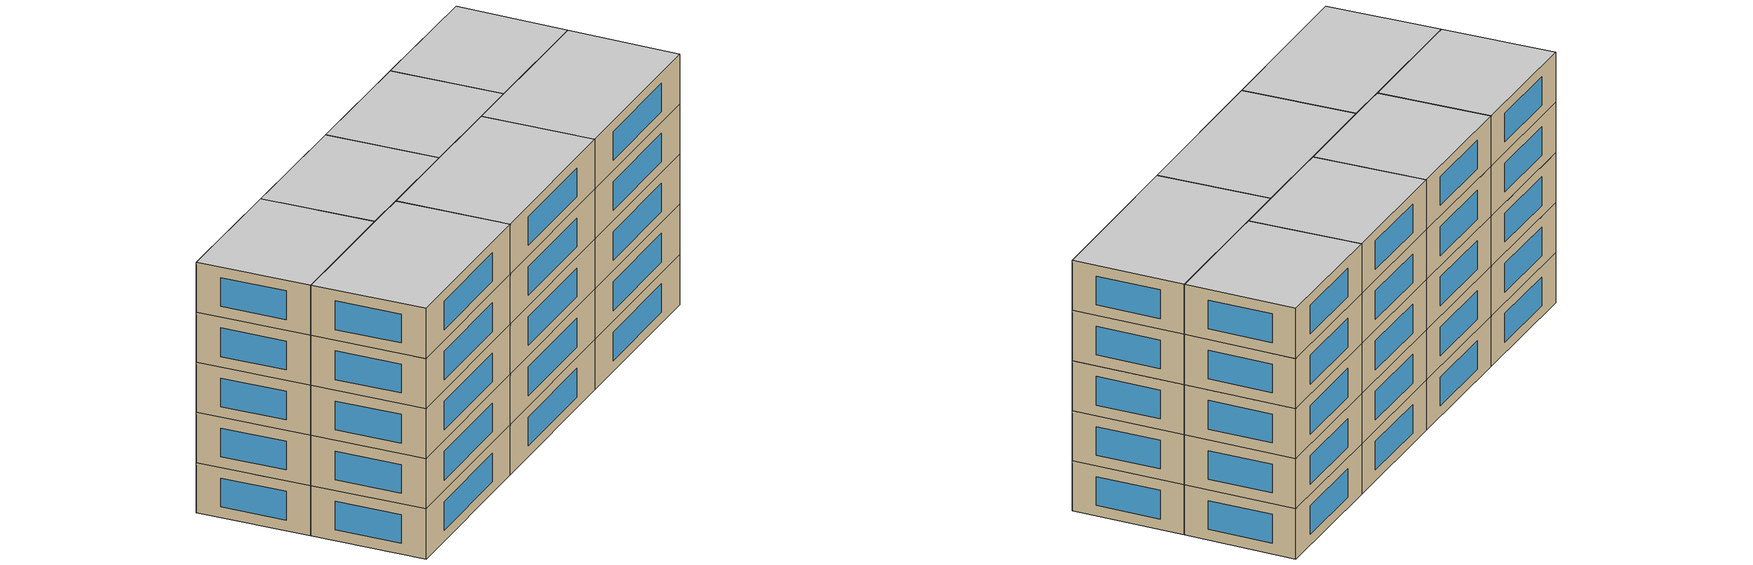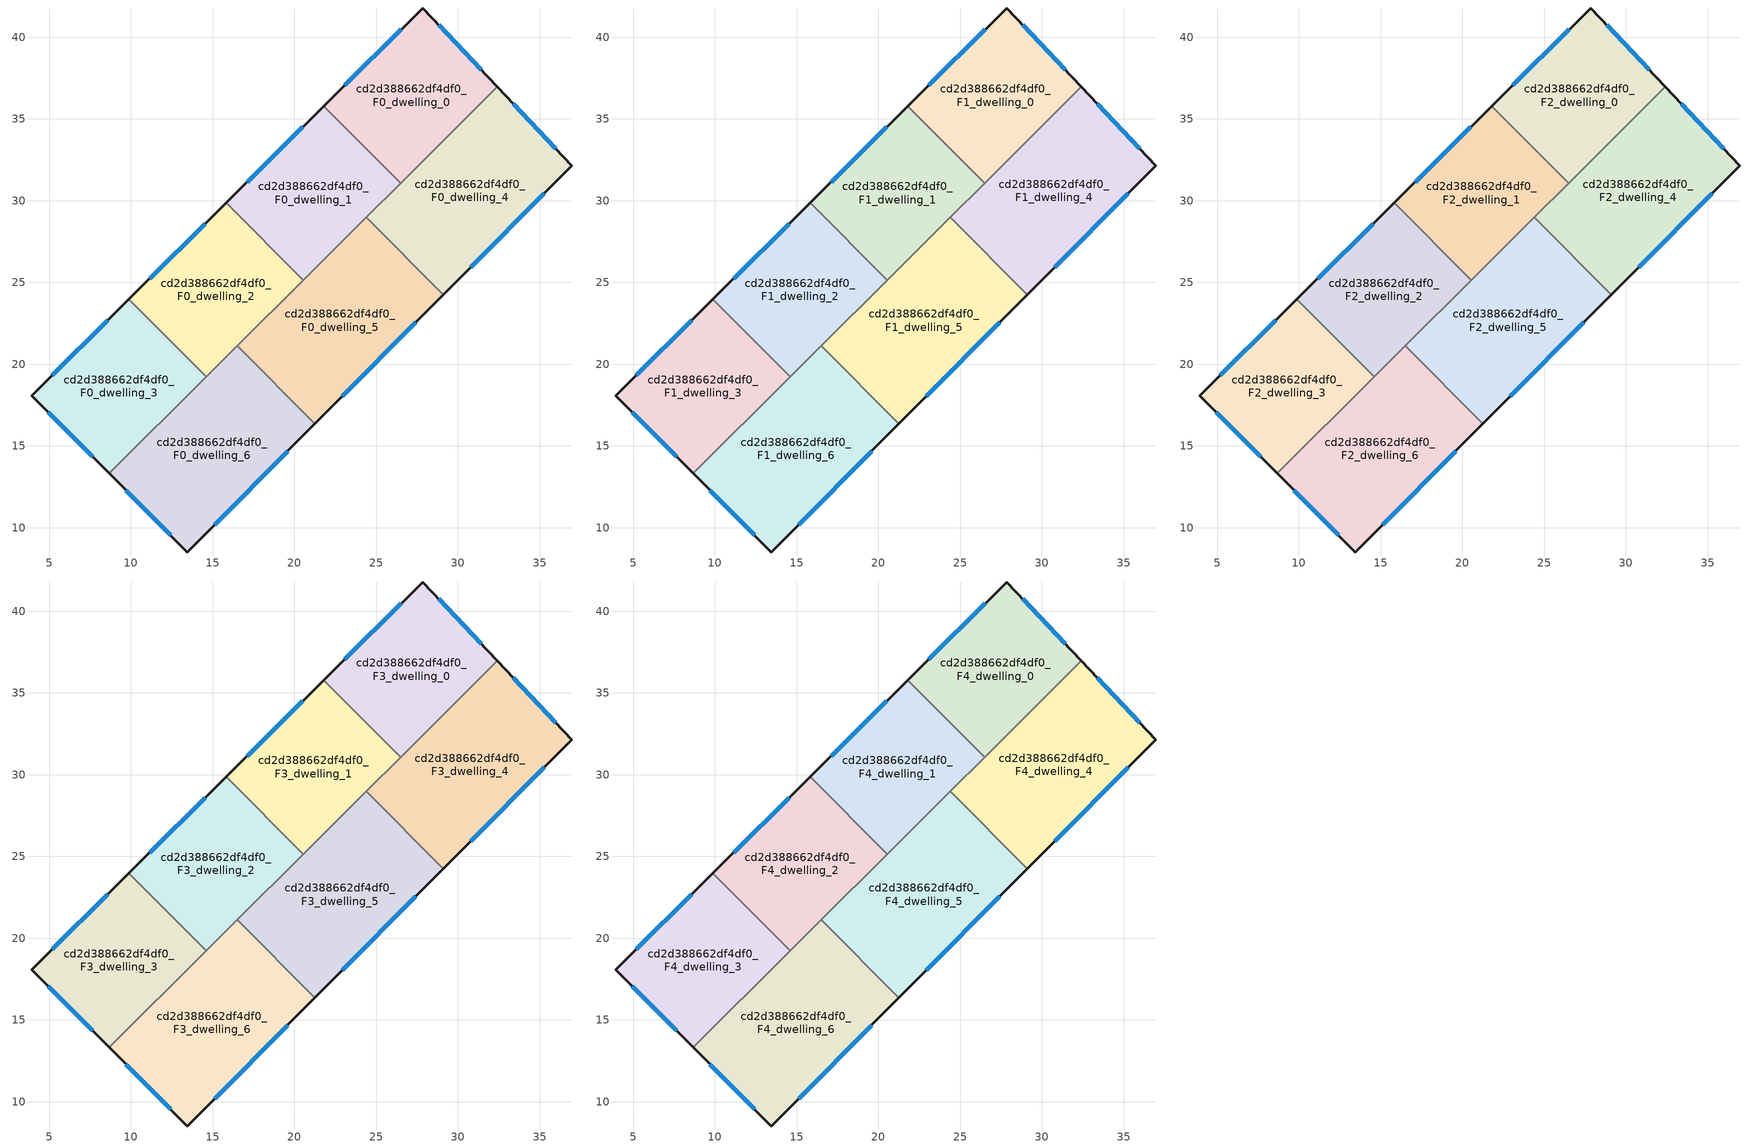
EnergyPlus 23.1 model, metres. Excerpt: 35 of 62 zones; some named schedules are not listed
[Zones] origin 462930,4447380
cd2d388662df4df0_F0_dwelling_0
 floor ground (EU_floor_Construction): 27.84,41.79 32.41,36.96 26.5,31.07 21.8,35.79 z0
 wall outside (EU_wall_Construction): 32.41,36.96 27.84,41.79 21.8,35.79 z0:3
 wall to cd2d388662df4df0_F0_dwelling_1 (EU_wall_Construction): 21.8,35.79 26.5,31.07 z0:3
 wall to cd2d388662df4df0_F0_dwelling_4 (EU_wall_Construction): 26.5,31.07 32.41,36.96 z0:3
 window (EU_Window_Construction): 31.43,38 28.82,40.75 / 26.55,40.5 23.09,37.07 z0.64:2.36
cd2d388662df4df0_F0_dwelling_1
 floor ground (EU_floor_Construction): 21.8,35.79 26.5,31.07 20.54,25.14 15.83,29.87 z0
 wall outside (EU_wall_Construction): 21.8,35.79 15.83,29.87 z0:3
 wall to cd2d388662df4df0_F0_dwelling_2 (EU_wall_Construction): 15.83,29.87 20.54,25.14 z0:3
 wall to cd2d388662df4df0_F0_dwelling_5 (EU_wall_Construction): 20.54,25.14 24.4,28.99 z0:3
 wall to cd2d388662df4df0_F0_dwelling_4 (EU_wall_Construction): 24.4,28.99 26.5,31.07 z0:3
 window (EU_Window_Construction): 20.52,34.52 17.11,31.14 z0.64:2.36
cd2d388662df4df0_F0_dwelling_2
 floor ground (EU_floor_Construction): 15.83,29.87 20.54,25.14 14.6,19.22 9.88,23.96 z0
 wall outside (EU_wall_Construction): 15.83,29.87 9.88,23.96 z0:3
 wall to cd2d388662df4df0_F0_dwelling_3 (EU_wall_Construction): 9.88,23.96 14.6,19.22 z0:3
 wall to cd2d388662df4df0_F0_dwelling_6 (EU_wall_Construction): 14.6,19.22 16.51,21.12 z0:3
 wall to cd2d388662df4df0_F0_dwelling_5 (EU_wall_Construction): 16.51,21.12 20.54,25.14 z0:3
 window (EU_Window_Construction): 14.55,28.6 11.15,25.23 z0.64:2.36
cd2d388662df4df0_F0_dwelling_3
 floor ground (EU_floor_Construction): 9.88,23.96 14.6,19.22 8.67,13.32 3.94,18.07 z0
 wall outside (EU_wall_Construction): 9.88,23.96 3.94,18.07 8.67,13.32 z0:3
 wall to cd2d388662df4df0_F0_dwelling_6 (EU_wall_Construction): 8.67,13.32 14.6,19.22 z0:3
 window (EU_Window_Construction): 4.95,17.05 7.66,14.34 / 8.6,22.7 5.21,19.33 z0.64:2.36
cd2d388662df4df0_F0_dwelling_4
 floor ground (EU_floor_Construction): 32.41,36.96 36.97,32.14 29.12,24.25 24.4,28.99 z0
 wall outside (EU_wall_Construction): 29.12,24.25 36.97,32.14 32.41,36.96 z0:3
 wall to cd2d388662df4df0_F0_dwelling_5 (EU_wall_Construction): 24.4,28.99 29.12,24.25 z0:3
 window (EU_Window_Construction): 36,33.17 33.39,35.93 / 30.8,25.94 35.29,30.45 z0.64:2.36
cd2d388662df4df0_F0_dwelling_5
 floor ground (EU_floor_Construction): 24.4,28.99 29.12,24.25 21.26,16.35 16.51,21.12 z0
 wall outside (EU_wall_Construction): 21.26,16.35 29.12,24.25 z0:3
 wall to cd2d388662df4df0_F0_dwelling_6 (EU_wall_Construction): 16.51,21.12 21.26,16.35 z0:3
 window (EU_Window_Construction): 22.95,18.04 27.44,22.56 z0.64:2.36
cd2d388662df4df0_F0_dwelling_6
 floor ground (EU_floor_Construction): 16.51,21.12 21.26,16.35 13.46,8.51 8.67,13.32 z0
 wall outside (EU_wall_Construction): 8.67,13.32 13.46,8.51 21.26,16.35 z0:3
 window (EU_Window_Construction): 15.13,10.19 19.59,14.67 / 9.7,12.29 12.44,9.54 z0.64:2.36
cd2d388662df4df0_F1_dwelling_0
 floor to cd2d388662df4df0_F0_dwelling_0 (EU_floor_Construction): 27.84,41.79 32.41,36.96 26.5,31.07 21.8,35.79 z3
 wall outside (EU_wall_Construction): 32.41,36.96 27.84,41.79 21.8,35.79 z3:6
 wall to cd2d388662df4df0_F1_dwelling_1 (EU_wall_Construction): 21.8,35.79 26.5,31.07 z3:6
 wall to cd2d388662df4df0_F1_dwelling_4 (EU_wall_Construction): 26.5,31.07 32.41,36.96 z3:6
 window (EU_Window_Construction): 31.43,38 28.82,40.75 / 26.55,40.5 23.09,37.07 z3.64:5.36
cd2d388662df4df0_F1_dwelling_1
 floor to cd2d388662df4df0_F0_dwelling_1 (EU_floor_Construction): 21.8,35.79 26.5,31.07 20.54,25.14 15.83,29.87 z3
 wall outside (EU_wall_Construction): 21.8,35.79 15.83,29.87 z3:6
 wall to cd2d388662df4df0_F1_dwelling_2 (EU_wall_Construction): 15.83,29.87 20.54,25.14 z3:6
 wall to cd2d388662df4df0_F1_dwelling_5 (EU_wall_Construction): 20.54,25.14 24.4,28.99 z3:6
 wall to cd2d388662df4df0_F1_dwelling_4 (EU_wall_Construction): 24.4,28.99 26.5,31.07 z3:6
 window (EU_Window_Construction): 20.52,34.52 17.11,31.14 z3.64:5.36
cd2d388662df4df0_F1_dwelling_2
 floor to cd2d388662df4df0_F0_dwelling_2 (EU_floor_Construction): 15.83,29.87 20.54,25.14 14.6,19.22 9.88,23.96 z3
 wall outside (EU_wall_Construction): 15.83,29.87 9.88,23.96 z3:6
 wall to cd2d388662df4df0_F1_dwelling_3 (EU_wall_Construction): 9.88,23.96 14.6,19.22 z3:6
 wall to cd2d388662df4df0_F1_dwelling_6 (EU_wall_Construction): 14.6,19.22 16.51,21.12 z3:6
 wall to cd2d388662df4df0_F1_dwelling_5 (EU_wall_Construction): 16.51,21.12 20.54,25.14 z3:6
 window (EU_Window_Construction): 14.55,28.6 11.15,25.23 z3.64:5.36
cd2d388662df4df0_F1_dwelling_3
 floor to cd2d388662df4df0_F0_dwelling_3 (EU_floor_Construction): 9.88,23.96 14.6,19.22 8.67,13.32 3.94,18.07 z3
 wall outside (EU_wall_Construction): 9.88,23.96 3.94,18.07 8.67,13.32 z3:6
 wall to cd2d388662df4df0_F1_dwelling_6 (EU_wall_Construction): 8.67,13.32 14.6,19.22 z3:6
 window (EU_Window_Construction): 4.95,17.05 7.66,14.34 / 8.6,22.7 5.21,19.33 z3.64:5.36
cd2d388662df4df0_F1_dwelling_4
 floor to cd2d388662df4df0_F0_dwelling_4 (EU_floor_Construction): 32.41,36.96 36.97,32.14 29.12,24.25 24.4,28.99 z3
 wall outside (EU_wall_Construction): 29.12,24.25 36.97,32.14 32.41,36.96 z3:6
 wall to cd2d388662df4df0_F1_dwelling_5 (EU_wall_Construction): 24.4,28.99 29.12,24.25 z3:6
 window (EU_Window_Construction): 36,33.17 33.39,35.93 / 30.8,25.94 35.29,30.45 z3.64:5.36
cd2d388662df4df0_F1_dwelling_5
 floor to cd2d388662df4df0_F0_dwelling_5 (EU_floor_Construction): 24.4,28.99 29.12,24.25 21.26,16.35 16.51,21.12 z3
 wall outside (EU_wall_Construction): 21.26,16.35 29.12,24.25 z3:6
 wall to cd2d388662df4df0_F1_dwelling_6 (EU_wall_Construction): 16.51,21.12 21.26,16.35 z3:6
 window (EU_Window_Construction): 22.95,18.04 27.44,22.56 z3.64:5.36
cd2d388662df4df0_F1_dwelling_6
 floor to cd2d388662df4df0_F0_dwelling_6 (EU_floor_Construction): 16.51,21.12 21.26,16.35 13.46,8.51 8.67,13.32 z3
 wall outside (EU_wall_Construction): 8.67,13.32 13.46,8.51 21.26,16.35 z3:6
 window (EU_Window_Construction): 15.13,10.19 19.59,14.67 / 9.7,12.29 12.44,9.54 z3.64:5.36
cd2d388662df4df0_F2_dwelling_0
 floor to cd2d388662df4df0_F1_dwelling_0 (EU_floor_Construction): 27.84,41.79 32.41,36.96 26.5,31.07 21.8,35.79 z6
 wall outside (EU_wall_Construction): 32.41,36.96 27.84,41.79 21.8,35.79 z6:9
 wall to cd2d388662df4df0_F2_dwelling_1 (EU_wall_Construction): 21.8,35.79 26.5,31.07 z6:9
 wall to cd2d388662df4df0_F2_dwelling_4 (EU_wall_Construction): 26.5,31.07 32.41,36.96 z6:9
 window (EU_Window_Construction): 31.43,38 28.82,40.75 / 26.55,40.5 23.09,37.07 z6.64:8.36
cd2d388662df4df0_F2_dwelling_1
 floor to cd2d388662df4df0_F1_dwelling_1 (EU_floor_Construction): 21.8,35.79 26.5,31.07 20.54,25.14 15.83,29.87 z6
 wall outside (EU_wall_Construction): 21.8,35.79 15.83,29.87 z6:9
 wall to cd2d388662df4df0_F2_dwelling_2 (EU_wall_Construction): 15.83,29.87 20.54,25.14 z6:9
 wall to cd2d388662df4df0_F2_dwelling_5 (EU_wall_Construction): 20.54,25.14 24.4,28.99 z6:9
 wall to cd2d388662df4df0_F2_dwelling_4 (EU_wall_Construction): 24.4,28.99 26.5,31.07 z6:9
 window (EU_Window_Construction): 20.52,34.52 17.11,31.14 z6.64:8.36
cd2d388662df4df0_F2_dwelling_2
 floor to cd2d388662df4df0_F1_dwelling_2 (EU_floor_Construction): 15.83,29.87 20.54,25.14 14.6,19.22 9.88,23.96 z6
 wall outside (EU_wall_Construction): 15.83,29.87 9.88,23.96 z6:9
 wall to cd2d388662df4df0_F2_dwelling_3 (EU_wall_Construction): 9.88,23.96 14.6,19.22 z6:9
 wall to cd2d388662df4df0_F2_dwelling_6 (EU_wall_Construction): 14.6,19.22 16.51,21.12 z6:9
 wall to cd2d388662df4df0_F2_dwelling_5 (EU_wall_Construction): 16.51,21.12 20.54,25.14 z6:9
 window (EU_Window_Construction): 14.55,28.6 11.15,25.23 z6.64:8.36
cd2d388662df4df0_F2_dwelling_3
 floor to cd2d388662df4df0_F1_dwelling_3 (EU_floor_Construction): 9.88,23.96 14.6,19.22 8.67,13.32 3.94,18.07 z6
 wall outside (EU_wall_Construction): 9.88,23.96 3.94,18.07 8.67,13.32 z6:9
 wall to cd2d388662df4df0_F2_dwelling_6 (EU_wall_Construction): 8.67,13.32 14.6,19.22 z6:9
 window (EU_Window_Construction): 4.95,17.05 7.66,14.34 / 8.6,22.7 5.21,19.33 z6.64:8.36
cd2d388662df4df0_F2_dwelling_4
 floor to cd2d388662df4df0_F1_dwelling_4 (EU_floor_Construction): 32.41,36.96 36.97,32.14 29.12,24.25 24.4,28.99 z6
 wall outside (EU_wall_Construction): 29.12,24.25 36.97,32.14 32.41,36.96 z6:9
 wall to cd2d388662df4df0_F2_dwelling_5 (EU_wall_Construction): 24.4,28.99 29.12,24.25 z6:9
 window (EU_Window_Construction): 36,33.17 33.39,35.93 / 30.8,25.94 35.29,30.45 z6.64:8.36
cd2d388662df4df0_F2_dwelling_5
 floor to cd2d388662df4df0_F1_dwelling_5 (EU_floor_Construction): 24.4,28.99 29.12,24.25 21.26,16.35 16.51,21.12 z6
 wall outside (EU_wall_Construction): 21.26,16.35 29.12,24.25 z6:9
 wall to cd2d388662df4df0_F2_dwelling_6 (EU_wall_Construction): 16.51,21.12 21.26,16.35 z6:9
 window (EU_Window_Construction): 22.95,18.04 27.44,22.56 z6.64:8.36
cd2d388662df4df0_F2_dwelling_6
 floor to cd2d388662df4df0_F1_dwelling_6 (EU_floor_Construction): 16.51,21.12 21.26,16.35 13.46,8.51 8.67,13.32 z6
 wall outside (EU_wall_Construction): 8.67,13.32 13.46,8.51 21.26,16.35 z6:9
 window (EU_Window_Construction): 15.13,10.19 19.59,14.67 / 9.7,12.29 12.44,9.54 z6.64:8.36
cd2d388662df4df0_F3_dwelling_0
 floor to cd2d388662df4df0_F2_dwelling_0 (EU_floor_Construction): 27.84,41.79 32.41,36.96 26.5,31.07 21.8,35.79 z9
 wall outside (EU_wall_Construction): 32.41,36.96 27.84,41.79 21.8,35.79 z9:12
 wall to cd2d388662df4df0_F3_dwelling_1 (EU_wall_Construction): 21.8,35.79 26.5,31.07 z9:12
 wall to cd2d388662df4df0_F3_dwelling_4 (EU_wall_Construction): 26.5,31.07 32.41,36.96 z9:12
 window (EU_Window_Construction): 31.43,38 28.82,40.75 / 26.55,40.5 23.09,37.07 z9.64:11.36
cd2d388662df4df0_F3_dwelling_1
 floor to cd2d388662df4df0_F2_dwelling_1 (EU_floor_Construction): 21.8,35.79 26.5,31.07 20.54,25.14 15.83,29.87 z9
 wall outside (EU_wall_Construction): 21.8,35.79 15.83,29.87 z9:12
 wall to cd2d388662df4df0_F3_dwelling_2 (EU_wall_Construction): 15.83,29.87 20.54,25.14 z9:12
 wall to cd2d388662df4df0_F3_dwelling_5 (EU_wall_Construction): 20.54,25.14 24.4,28.99 z9:12
 wall to cd2d388662df4df0_F3_dwelling_4 (EU_wall_Construction): 24.4,28.99 26.5,31.07 z9:12
 window (EU_Window_Construction): 20.52,34.52 17.11,31.14 z9.64:11.36
cd2d388662df4df0_F3_dwelling_2
 floor to cd2d388662df4df0_F2_dwelling_2 (EU_floor_Construction): 15.83,29.87 20.54,25.14 14.6,19.22 9.88,23.96 z9
 wall outside (EU_wall_Construction): 15.83,29.87 9.88,23.96 z9:12
 wall to cd2d388662df4df0_F3_dwelling_3 (EU_wall_Construction): 9.88,23.96 14.6,19.22 z9:12
 wall to cd2d388662df4df0_F3_dwelling_6 (EU_wall_Construction): 14.6,19.22 16.51,21.12 z9:12
 wall to cd2d388662df4df0_F3_dwelling_5 (EU_wall_Construction): 16.51,21.12 20.54,25.14 z9:12
 window (EU_Window_Construction): 14.55,28.6 11.15,25.23 z9.64:11.36
cd2d388662df4df0_F3_dwelling_3
 floor to cd2d388662df4df0_F2_dwelling_3 (EU_floor_Construction): 9.88,23.96 14.6,19.22 8.67,13.32 3.94,18.07 z9
 wall outside (EU_wall_Construction): 9.88,23.96 3.94,18.07 8.67,13.32 z9:12
 wall to cd2d388662df4df0_F3_dwelling_6 (EU_wall_Construction): 8.67,13.32 14.6,19.22 z9:12
 window (EU_Window_Construction): 4.95,17.05 7.66,14.34 / 8.6,22.7 5.21,19.33 z9.64:11.36
cd2d388662df4df0_F3_dwelling_4
 floor to cd2d388662df4df0_F2_dwelling_4 (EU_floor_Construction): 32.41,36.96 36.97,32.14 29.12,24.25 24.4,28.99 z9
 wall outside (EU_wall_Construction): 29.12,24.25 36.97,32.14 32.41,36.96 z9:12
 wall to cd2d388662df4df0_F3_dwelling_5 (EU_wall_Construction): 24.4,28.99 29.12,24.25 z9:12
 window (EU_Window_Construction): 36,33.17 33.39,35.93 / 30.8,25.94 35.29,30.45 z9.64:11.36
cd2d388662df4df0_F3_dwelling_5
 floor to cd2d388662df4df0_F2_dwelling_5 (EU_floor_Construction): 24.4,28.99 29.12,24.25 21.26,16.35 16.51,21.12 z9
 wall outside (EU_wall_Construction): 21.26,16.35 29.12,24.25 z9:12
 wall to cd2d388662df4df0_F3_dwelling_6 (EU_wall_Construction): 16.51,21.12 21.26,16.35 z9:12
 window (EU_Window_Construction): 22.95,18.04 27.44,22.56 z9.64:11.36
cd2d388662df4df0_F3_dwelling_6
 floor to cd2d388662df4df0_F2_dwelling_6 (EU_floor_Construction): 16.51,21.12 21.26,16.35 13.46,8.51 8.67,13.32 z9
 wall outside (EU_wall_Construction): 8.67,13.32 13.46,8.51 21.26,16.35 z9:12
 window (EU_Window_Construction): 15.13,10.19 19.59,14.67 / 9.7,12.29 12.44,9.54 z9.64:11.36
cd2d388662df4df0_F4_dwelling_0
 floor to cd2d388662df4df0_F3_dwelling_0 (EU_floor_Construction): 27.84,41.79 32.41,36.96 26.5,31.07 21.8,35.79 z12
 wall outside (EU_wall_Construction): 32.41,36.96 27.84,41.79 21.8,35.79 z12:15
 wall to cd2d388662df4df0_F4_dwelling_1 (EU_wall_Construction): 21.8,35.79 26.5,31.07 z12:15
 wall to cd2d388662df4df0_F4_dwelling_4 (EU_wall_Construction): 26.5,31.07 32.41,36.96 z12:15
 window (EU_Window_Construction): 31.43,38 28.82,40.75 / 26.55,40.5 23.09,37.07 z12.64:14.36
 ceiling to cd2d388662df4df0_F5_dwelling_0 (EU_floor_Construction): 32.41,36.96 27.84,41.79 21.8,35.79 26.5,31.07 z15
cd2d388662df4df0_F4_dwelling_1
 floor to cd2d388662df4df0_F3_dwelling_1 (EU_floor_Construction): 21.8,35.79 26.5,31.07 20.54,25.14 15.83,29.87 z12
 wall outside (EU_wall_Construction): 21.8,35.79 15.83,29.87 z12:15
 wall to cd2d388662df4df0_F4_dwelling_2 (EU_wall_Construction): 15.83,29.87 20.54,25.14 z12:15
 wall to cd2d388662df4df0_F4_dwelling_5 (EU_wall_Construction): 20.54,25.14 24.4,28.99 z12:15
 wall to cd2d388662df4df0_F4_dwelling_4 (EU_wall_Construction): 24.4,28.99 26.5,31.07 z12:15
 window (EU_Window_Construction): 20.52,34.52 17.11,31.14 z12.64:14.36
 ceiling to cd2d388662df4df0_F5_dwelling_1 (EU_floor_Construction): 26.5,31.07 21.8,35.79 15.83,29.87 20.54,25.14 z15
cd2d388662df4df0_F4_dwelling_2
 floor to cd2d388662df4df0_F3_dwelling_2 (EU_floor_Construction): 15.83,29.87 20.54,25.14 14.6,19.22 9.88,23.96 z12
 wall outside (EU_wall_Construction): 15.83,29.87 9.88,23.96 z12:15
 wall to cd2d388662df4df0_F4_dwelling_3 (EU_wall_Construction): 9.88,23.96 14.6,19.22 z12:15
 wall to cd2d388662df4df0_F4_dwelling_6 (EU_wall_Construction): 14.6,19.22 16.51,21.12 z12:15
 wall to cd2d388662df4df0_F4_dwelling_5 (EU_wall_Construction): 16.51,21.12 20.54,25.14 z12:15
 window (EU_Window_Construction): 14.55,28.6 11.15,25.23 z12.64:14.36
 ceiling to cd2d388662df4df0_F5_dwelling_2 (EU_floor_Construction): 20.54,25.14 15.83,29.87 9.88,23.96 14.6,19.22 z15
cd2d388662df4df0_F4_dwelling_3
 floor to cd2d388662df4df0_F3_dwelling_3 (EU_floor_Construction): 9.88,23.96 14.6,19.22 8.67,13.32 3.94,18.07 z12
 wall outside (EU_wall_Construction): 9.88,23.96 3.94,18.07 8.67,13.32 z12:15
 wall to cd2d388662df4df0_F4_dwelling_6 (EU_wall_Construction): 8.67,13.32 14.6,19.22 z12:15
 window (EU_Window_Construction): 4.95,17.05 7.66,14.34 / 8.6,22.7 5.21,19.33 z12.64:14.36
 ceiling to cd2d388662df4df0_F5_dwelling_3 (EU_floor_Construction): 14.6,19.22 9.88,23.96 3.94,18.07 8.67,13.32 z15
cd2d388662df4df0_F4_dwelling_4
 floor to cd2d388662df4df0_F3_dwelling_4 (EU_floor_Construction): 32.41,36.96 36.97,32.14 29.12,24.25 24.4,28.99 z12
 wall outside (EU_wall_Construction): 29.12,24.25 36.97,32.14 32.41,36.96 z12:15
 wall to cd2d388662df4df0_F4_dwelling_5 (EU_wall_Construction): 24.4,28.99 29.12,24.25 z12:15
 window (EU_Window_Construction): 36,33.17 33.39,35.93 / 30.8,25.94 35.29,30.45 z12.64:14.36
 ceiling to cd2d388662df4df0_F5_dwelling_4 (EU_floor_Construction): 29.12,24.25 36.97,32.14 32.41,36.96 24.4,28.99 z15
cd2d388662df4df0_F4_dwelling_5
 floor to cd2d388662df4df0_F3_dwelling_5 (EU_floor_Construction): 24.4,28.99 29.12,24.25 21.26,16.35 16.51,21.12 z12
 wall outside (EU_wall_Construction): 21.26,16.35 29.12,24.25 z12:15
 wall to cd2d388662df4df0_F4_dwelling_6 (EU_wall_Construction): 16.51,21.12 21.26,16.35 z12:15
 window (EU_Window_Construction): 22.95,18.04 27.44,22.56 z12.64:14.36
 ceiling to cd2d388662df4df0_F5_dwelling_5 (EU_floor_Construction): 21.26,16.35 29.12,24.25 24.4,28.99 16.51,21.12 z15
cd2d388662df4df0_F4_dwelling_6
 floor to cd2d388662df4df0_F3_dwelling_6 (EU_floor_Construction): 16.51,21.12 21.26,16.35 13.46,8.51 8.67,13.32 z12
 wall outside (EU_wall_Construction): 8.67,13.32 13.46,8.51 21.26,16.35 z12:15
 window (EU_Window_Construction): 15.13,10.19 19.59,14.67 / 9.7,12.29 12.44,9.54 z12.64:14.36
 ceiling to cd2d388662df4df0_F5_dwelling_6 (EU_floor_Construction): 13.46,8.51 21.26,16.35 16.51,21.12 8.67,13.32 z15
[Building]
EU S2 Campaign: North Axis=0; Terrain=City; Solar Distribution=FullExterior
[Site:Location]
Yerevan-Zvartnots.Intl.AP: Latitude=40.15; Longitude=44.383; Time Zone=4; Elevation=854
[SizingPeriod:WeatherFileDays]
AnnualSizingPeriod: Begin Month=1; Begin Day of Month=1; End Month=12; End Day of Month=31; Day of Week for Start Day=Monday; Use Weather File Daylight Saving Period=No; Use Weather File Rain and Snow Indicators=No
[MATERIAL]
EU_InternalMass_Material: Roughness=MediumRough; Thickness=0.1; Conductivity=1; Density=1800; Specific Heat=900; Thermal Absorptance=0.9; Solar Absorptance=0.7; Visible Absorptance=0.7
[MATERIAL:NOMASS] Roughness=MediumRough; Thermal Absorptance=0.9; Solar Absorptance=0.7; Visible Absorptance=0.7
Name | Thermal Resistance
EU_wall_NoMass | 1.05043
EU_floor_NoMass | 0.478065
[WINDOWMATERIAL:SIMPLEGLAZINGSYSTEM]
EU_Window_SimpleGlazing: UFactor=2.5566; Solar Heat Gain Coefficient=0.75; Visible Transmittance=0.75
[CONSTRUCTION]
EU_wall_Construction: EU_wall_NoMass
EU_floor_Construction: EU_floor_NoMass
EU_Window_Construction: EU_Window_SimpleGlazing
EU_InternalMass_Construction: EU_InternalMass_Material
[ZONE] Type=1; Multiplier=1; Ceiling Height=autocalculate; Floor Area=autocalculate; Part of Total Floor Area=Yes
Name | Volume
cd2d388662df4df0_F0_dwelling_0; cd2d388662df4df0_F1_dwelling_0; cd2d388662df4df0_F2_dwelling_0; cd2d388662df4df0_F3_dwelling_0; cd2d388662df4df0_F4_dwelling_0 | 168.161
cd2d388662df4df0_F0_dwelling_1; cd2d388662df4df0_F1_dwelling_1; cd2d388662df4df0_F2_dwelling_1; cd2d388662df4df0_F3_dwelling_1; cd2d388662df4df0_F4_dwelling_1 | 168.165
cd2d388662df4df0_F0_dwelling_2; cd2d388662df4df0_F1_dwelling_2; cd2d388662df4df0_F2_dwelling_2; cd2d388662df4df0_F3_dwelling_2; cd2d388662df4df0_F4_dwelling_2 | 168.173
cd2d388662df4df0_F0_dwelling_3; cd2d388662df4df0_F1_dwelling_3; cd2d388662df4df0_F2_dwelling_3; cd2d388662df4df0_F3_dwelling_3; cd2d388662df4df0_F4_dwelling_3 | 168.179
cd2d388662df4df0_F0_dwelling_4; cd2d388662df4df0_F1_dwelling_4; cd2d388662df4df0_F2_dwelling_4; cd2d388662df4df0_F3_dwelling_4; cd2d388662df4df0_F4_dwelling_4 | 224.209
cd2d388662df4df0_F0_dwelling_5; cd2d388662df4df0_F1_dwelling_5; cd2d388662df4df0_F2_dwelling_5; cd2d388662df4df0_F3_dwelling_5; cd2d388662df4df0_F4_dwelling_5 | 224.225
cd2d388662df4df0_F0_dwelling_6; cd2d388662df4df0_F1_dwelling_6; cd2d388662df4df0_F2_dwelling_6; cd2d388662df4df0_F3_dwelling_6; cd2d388662df4df0_F4_dwelling_6 | 224.222
[INTERNALMASS] Construction=EU_InternalMass_Construction
Name | Zone or ZoneList | Surface Area
cd2d388662df4df0_F0_dwelling_0_EU_InternalMass | cd2d388662df4df0_F0_dwelling_0 | 56.0537
cd2d388662df4df0_F0_dwelling_1_EU_InternalMass | cd2d388662df4df0_F0_dwelling_1 | 56.0551
cd2d388662df4df0_F0_dwelling_2_EU_InternalMass | cd2d388662df4df0_F0_dwelling_2 | 56.0578
cd2d388662df4df0_F0_dwelling_3_EU_InternalMass | cd2d388662df4df0_F0_dwelling_3 | 56.0597
cd2d388662df4df0_F0_dwelling_4_EU_InternalMass | cd2d388662df4df0_F0_dwelling_4 | 74.7365
cd2d388662df4df0_F0_dwelling_5_EU_InternalMass | cd2d388662df4df0_F0_dwelling_5 | 74.7416
cd2d388662df4df0_F0_dwelling_6_EU_InternalMass | cd2d388662df4df0_F0_dwelling_6 | 74.7405
cd2d388662df4df0_F1_dwelling_0_EU_InternalMass | cd2d388662df4df0_F1_dwelling_0 | 56.0537
cd2d388662df4df0_F1_dwelling_1_EU_InternalMass | cd2d388662df4df0_F1_dwelling_1 | 56.0551
cd2d388662df4df0_F1_dwelling_2_EU_InternalMass | cd2d388662df4df0_F1_dwelling_2 | 56.0578
cd2d388662df4df0_F1_dwelling_3_EU_InternalMass | cd2d388662df4df0_F1_dwelling_3 | 56.0597
cd2d388662df4df0_F1_dwelling_4_EU_InternalMass | cd2d388662df4df0_F1_dwelling_4 | 74.7365
cd2d388662df4df0_F1_dwelling_5_EU_InternalMass | cd2d388662df4df0_F1_dwelling_5 | 74.7416
cd2d388662df4df0_F1_dwelling_6_EU_InternalMass | cd2d388662df4df0_F1_dwelling_6 | 74.7405
cd2d388662df4df0_F2_dwelling_0_EU_InternalMass | cd2d388662df4df0_F2_dwelling_0 | 56.0537
cd2d388662df4df0_F2_dwelling_1_EU_InternalMass | cd2d388662df4df0_F2_dwelling_1 | 56.0551
cd2d388662df4df0_F2_dwelling_2_EU_InternalMass | cd2d388662df4df0_F2_dwelling_2 | 56.0578
cd2d388662df4df0_F2_dwelling_3_EU_InternalMass | cd2d388662df4df0_F2_dwelling_3 | 56.0597
cd2d388662df4df0_F2_dwelling_4_EU_InternalMass | cd2d388662df4df0_F2_dwelling_4 | 74.7365
cd2d388662df4df0_F2_dwelling_5_EU_InternalMass | cd2d388662df4df0_F2_dwelling_5 | 74.7416
cd2d388662df4df0_F2_dwelling_6_EU_InternalMass | cd2d388662df4df0_F2_dwelling_6 | 74.7405
cd2d388662df4df0_F3_dwelling_0_EU_InternalMass | cd2d388662df4df0_F3_dwelling_0 | 56.0537
cd2d388662df4df0_F3_dwelling_1_EU_InternalMass | cd2d388662df4df0_F3_dwelling_1 | 56.0551
cd2d388662df4df0_F3_dwelling_2_EU_InternalMass | cd2d388662df4df0_F3_dwelling_2 | 56.0578
cd2d388662df4df0_F3_dwelling_3_EU_InternalMass | cd2d388662df4df0_F3_dwelling_3 | 56.0597
cd2d388662df4df0_F3_dwelling_4_EU_InternalMass | cd2d388662df4df0_F3_dwelling_4 | 74.7365
cd2d388662df4df0_F3_dwelling_5_EU_InternalMass | cd2d388662df4df0_F3_dwelling_5 | 74.7416
cd2d388662df4df0_F3_dwelling_6_EU_InternalMass | cd2d388662df4df0_F3_dwelling_6 | 74.7405
cd2d388662df4df0_F4_dwelling_0_EU_InternalMass | cd2d388662df4df0_F4_dwelling_0 | 56.0537
cd2d388662df4df0_F4_dwelling_1_EU_InternalMass | cd2d388662df4df0_F4_dwelling_1 | 56.0551
cd2d388662df4df0_F4_dwelling_2_EU_InternalMass | cd2d388662df4df0_F4_dwelling_2 | 56.0578
cd2d388662df4df0_F4_dwelling_3_EU_InternalMass | cd2d388662df4df0_F4_dwelling_3 | 56.0597
cd2d388662df4df0_F4_dwelling_4_EU_InternalMass | cd2d388662df4df0_F4_dwelling_4 | 74.7365
cd2d388662df4df0_F4_dwelling_5_EU_InternalMass | cd2d388662df4df0_F4_dwelling_5 | 74.7416
cd2d388662df4df0_F4_dwelling_6_EU_InternalMass | cd2d388662df4df0_F4_dwelling_6 | 74.7405
[OTHEREQUIPMENT] Fuel Type=Electricity; Design Level Calculation Method=Watts/Area; Power per Zone Floor Area=1; Fraction Latent=0; Fraction Radiant=0; Fraction Lost=0; Carbon Dioxide Generation Rate=0; EndUse Subcategory=EU_Step8_InternalGains
Name | Zone or ZoneList or Space or SpaceList | Schedule
EU_Step8_InternalGain_cd2d388662df4df0_F0_dwelling_0_f000 | cd2d388662df4df0_F0_dwelling_0 | EU_Step8_GainSchedule_cd2d388662df4df0_F0_dwelling_0_f000
EU_Step8_InternalGain_cd2d388662df4df0_F0_dwelling_1_f000 | cd2d388662df4df0_F0_dwelling_1 | EU_Step8_GainSchedule_cd2d388662df4df0_F0_dwelling_1_f000
EU_Step8_InternalGain_cd2d388662df4df0_F0_dwelling_2_f000 | cd2d388662df4df0_F0_dwelling_2 | EU_Step8_GainSchedule_cd2d388662df4df0_F0_dwelling_2_f000
EU_Step8_InternalGain_cd2d388662df4df0_F0_dwelling_3_f000 | cd2d388662df4df0_F0_dwelling_3 | EU_Step8_GainSchedule_cd2d388662df4df0_F0_dwelling_3_f000
EU_Step8_InternalGain_cd2d388662df4df0_F0_dwelling_4_f000 | cd2d388662df4df0_F0_dwelling_4 | EU_Step8_GainSchedule_cd2d388662df4df0_F0_dwelling_4_f000
EU_Step8_InternalGain_cd2d388662df4df0_F0_dwelling_5_f000 | cd2d388662df4df0_F0_dwelling_5 | EU_Step8_GainSchedule_cd2d388662df4df0_F0_dwelling_5_f000
EU_Step8_InternalGain_cd2d388662df4df0_F0_dwelling_6_f000 | cd2d388662df4df0_F0_dwelling_6 | EU_Step8_GainSchedule_cd2d388662df4df0_F0_dwelling_6_f000
EU_Step8_InternalGain_cd2d388662df4df0_F1_dwelling_0_f000 | cd2d388662df4df0_F1_dwelling_0 | EU_Step8_GainSchedule_cd2d388662df4df0_F1_dwelling_0_f000
EU_Step8_InternalGain_cd2d388662df4df0_F1_dwelling_1_f000 | cd2d388662df4df0_F1_dwelling_1 | EU_Step8_GainSchedule_cd2d388662df4df0_F1_dwelling_1_f000
EU_Step8_InternalGain_cd2d388662df4df0_F1_dwelling_2_f000 | cd2d388662df4df0_F1_dwelling_2 | EU_Step8_GainSchedule_cd2d388662df4df0_F1_dwelling_2_f000
EU_Step8_InternalGain_cd2d388662df4df0_F1_dwelling_3_f000 | cd2d388662df4df0_F1_dwelling_3 | EU_Step8_GainSchedule_cd2d388662df4df0_F1_dwelling_3_f000
EU_Step8_InternalGain_cd2d388662df4df0_F1_dwelling_4_f000 | cd2d388662df4df0_F1_dwelling_4 | EU_Step8_GainSchedule_cd2d388662df4df0_F1_dwelling_4_f000
EU_Step8_InternalGain_cd2d388662df4df0_F1_dwelling_5_f000 | cd2d388662df4df0_F1_dwelling_5 | EU_Step8_GainSchedule_cd2d388662df4df0_F1_dwelling_5_f000
EU_Step8_InternalGain_cd2d388662df4df0_F1_dwelling_6_f000 | cd2d388662df4df0_F1_dwelling_6 | EU_Step8_GainSchedule_cd2d388662df4df0_F1_dwelling_6_f000
EU_Step8_InternalGain_cd2d388662df4df0_F2_dwelling_0_f000 | cd2d388662df4df0_F2_dwelling_0 | EU_Step8_GainSchedule_cd2d388662df4df0_F2_dwelling_0_f000
EU_Step8_InternalGain_cd2d388662df4df0_F2_dwelling_1_f000 | cd2d388662df4df0_F2_dwelling_1 | EU_Step8_GainSchedule_cd2d388662df4df0_F2_dwelling_1_f000
EU_Step8_InternalGain_cd2d388662df4df0_F2_dwelling_2_f000 | cd2d388662df4df0_F2_dwelling_2 | EU_Step8_GainSchedule_cd2d388662df4df0_F2_dwelling_2_f000
EU_Step8_InternalGain_cd2d388662df4df0_F2_dwelling_3_f000 | cd2d388662df4df0_F2_dwelling_3 | EU_Step8_GainSchedule_cd2d388662df4df0_F2_dwelling_3_f000
EU_Step8_InternalGain_cd2d388662df4df0_F2_dwelling_4_f000 | cd2d388662df4df0_F2_dwelling_4 | EU_Step8_GainSchedule_cd2d388662df4df0_F2_dwelling_4_f000
EU_Step8_InternalGain_cd2d388662df4df0_F2_dwelling_5_f000 | cd2d388662df4df0_F2_dwelling_5 | EU_Step8_GainSchedule_cd2d388662df4df0_F2_dwelling_5_f000
EU_Step8_InternalGain_cd2d388662df4df0_F2_dwelling_6_f000 | cd2d388662df4df0_F2_dwelling_6 | EU_Step8_GainSchedule_cd2d388662df4df0_F2_dwelling_6_f000
EU_Step8_InternalGain_cd2d388662df4df0_F3_dwelling_0_f000 | cd2d388662df4df0_F3_dwelling_0 | EU_Step8_GainSchedule_cd2d388662df4df0_F3_dwelling_0_f000
EU_Step8_InternalGain_cd2d388662df4df0_F3_dwelling_1_f000 | cd2d388662df4df0_F3_dwelling_1 | EU_Step8_GainSchedule_cd2d388662df4df0_F3_dwelling_1_f000
EU_Step8_InternalGain_cd2d388662df4df0_F3_dwelling_2_f000 | cd2d388662df4df0_F3_dwelling_2 | EU_Step8_GainSchedule_cd2d388662df4df0_F3_dwelling_2_f000
EU_Step8_InternalGain_cd2d388662df4df0_F3_dwelling_3_f000 | cd2d388662df4df0_F3_dwelling_3 | EU_Step8_GainSchedule_cd2d388662df4df0_F3_dwelling_3_f000
EU_Step8_InternalGain_cd2d388662df4df0_F3_dwelling_4_f000 | cd2d388662df4df0_F3_dwelling_4 | EU_Step8_GainSchedule_cd2d388662df4df0_F3_dwelling_4_f000
EU_Step8_InternalGain_cd2d388662df4df0_F3_dwelling_5_f000 | cd2d388662df4df0_F3_dwelling_5 | EU_Step8_GainSchedule_cd2d388662df4df0_F3_dwelling_5_f000
EU_Step8_InternalGain_cd2d388662df4df0_F3_dwelling_6_f000 | cd2d388662df4df0_F3_dwelling_6 | EU_Step8_GainSchedule_cd2d388662df4df0_F3_dwelling_6_f000
EU_Step8_InternalGain_cd2d388662df4df0_F4_dwelling_0_f000 | cd2d388662df4df0_F4_dwelling_0 | EU_Step8_GainSchedule_cd2d388662df4df0_F4_dwelling_0_f000
EU_Step8_InternalGain_cd2d388662df4df0_F4_dwelling_1_f000 | cd2d388662df4df0_F4_dwelling_1 | EU_Step8_GainSchedule_cd2d388662df4df0_F4_dwelling_1_f000
EU_Step8_InternalGain_cd2d388662df4df0_F4_dwelling_2_f000 | cd2d388662df4df0_F4_dwelling_2 | EU_Step8_GainSchedule_cd2d388662df4df0_F4_dwelling_2_f000
EU_Step8_InternalGain_cd2d388662df4df0_F4_dwelling_3_f000 | cd2d388662df4df0_F4_dwelling_3 | EU_Step8_GainSchedule_cd2d388662df4df0_F4_dwelling_3_f000
EU_Step8_InternalGain_cd2d388662df4df0_F4_dwelling_4_f000 | cd2d388662df4df0_F4_dwelling_4 | EU_Step8_GainSchedule_cd2d388662df4df0_F4_dwelling_4_f000
EU_Step8_InternalGain_cd2d388662df4df0_F4_dwelling_5_f000 | cd2d388662df4df0_F4_dwelling_5 | EU_Step8_GainSchedule_cd2d388662df4df0_F4_dwelling_5_f000
EU_Step8_InternalGain_cd2d388662df4df0_F4_dwelling_6_f000 | cd2d388662df4df0_F4_dwelling_6 | EU_Step8_GainSchedule_cd2d388662df4df0_F4_dwelling_6_f000
[ZONEVENTILATION:DESIGNFLOWRATE] Schedule=EU_AlwaysOn; Design Flow Rate Calculation Method=AirChanges/Hour; Air Changes per Hour=0.557805; Ventilation Type=Natural; Fan Pressure Rise=0; Fan Total Efficiency=1; Constant Term Coefficient=1; Temperature Term Coefficient=0; Velocity Term Coefficient=0; Velocity Squared Term Coefficient=0; Minimum Indoor Temperature=-100; Maximum Indoor Temperature=100; Delta Temperature=-100; Minimum Outdoor Temperature=-100; Maximum Outdoor Temperature=100; Maximum Wind Speed=40
Name | Zone or ZoneList or Space or SpaceList
EU_ConstantAir_cd2d388662df4df0_F0_dwelling_0 | cd2d388662df4df0_F0_dwelling_0
EU_ConstantAir_cd2d388662df4df0_F0_dwelling_1 | cd2d388662df4df0_F0_dwelling_1
EU_ConstantAir_cd2d388662df4df0_F0_dwelling_2 | cd2d388662df4df0_F0_dwelling_2
EU_ConstantAir_cd2d388662df4df0_F0_dwelling_3 | cd2d388662df4df0_F0_dwelling_3
EU_ConstantAir_cd2d388662df4df0_F0_dwelling_4 | cd2d388662df4df0_F0_dwelling_4
EU_ConstantAir_cd2d388662df4df0_F0_dwelling_5 | cd2d388662df4df0_F0_dwelling_5
EU_ConstantAir_cd2d388662df4df0_F0_dwelling_6 | cd2d388662df4df0_F0_dwelling_6
EU_ConstantAir_cd2d388662df4df0_F1_dwelling_0 | cd2d388662df4df0_F1_dwelling_0
EU_ConstantAir_cd2d388662df4df0_F1_dwelling_1 | cd2d388662df4df0_F1_dwelling_1
EU_ConstantAir_cd2d388662df4df0_F1_dwelling_2 | cd2d388662df4df0_F1_dwelling_2
EU_ConstantAir_cd2d388662df4df0_F1_dwelling_3 | cd2d388662df4df0_F1_dwelling_3
EU_ConstantAir_cd2d388662df4df0_F1_dwelling_4 | cd2d388662df4df0_F1_dwelling_4
EU_ConstantAir_cd2d388662df4df0_F1_dwelling_5 | cd2d388662df4df0_F1_dwelling_5
EU_ConstantAir_cd2d388662df4df0_F1_dwelling_6 | cd2d388662df4df0_F1_dwelling_6
EU_ConstantAir_cd2d388662df4df0_F2_dwelling_0 | cd2d388662df4df0_F2_dwelling_0
EU_ConstantAir_cd2d388662df4df0_F2_dwelling_1 | cd2d388662df4df0_F2_dwelling_1
EU_ConstantAir_cd2d388662df4df0_F2_dwelling_2 | cd2d388662df4df0_F2_dwelling_2
EU_ConstantAir_cd2d388662df4df0_F2_dwelling_3 | cd2d388662df4df0_F2_dwelling_3
EU_ConstantAir_cd2d388662df4df0_F2_dwelling_4 | cd2d388662df4df0_F2_dwelling_4
EU_ConstantAir_cd2d388662df4df0_F2_dwelling_5 | cd2d388662df4df0_F2_dwelling_5
EU_ConstantAir_cd2d388662df4df0_F2_dwelling_6 | cd2d388662df4df0_F2_dwelling_6
EU_ConstantAir_cd2d388662df4df0_F3_dwelling_0 | cd2d388662df4df0_F3_dwelling_0
EU_ConstantAir_cd2d388662df4df0_F3_dwelling_1 | cd2d388662df4df0_F3_dwelling_1
EU_ConstantAir_cd2d388662df4df0_F3_dwelling_2 | cd2d388662df4df0_F3_dwelling_2
EU_ConstantAir_cd2d388662df4df0_F3_dwelling_3 | cd2d388662df4df0_F3_dwelling_3
EU_ConstantAir_cd2d388662df4df0_F3_dwelling_4 | cd2d388662df4df0_F3_dwelling_4
EU_ConstantAir_cd2d388662df4df0_F3_dwelling_5 | cd2d388662df4df0_F3_dwelling_5
EU_ConstantAir_cd2d388662df4df0_F3_dwelling_6 | cd2d388662df4df0_F3_dwelling_6
EU_ConstantAir_cd2d388662df4df0_F4_dwelling_0 | cd2d388662df4df0_F4_dwelling_0
EU_ConstantAir_cd2d388662df4df0_F4_dwelling_1 | cd2d388662df4df0_F4_dwelling_1
EU_ConstantAir_cd2d388662df4df0_F4_dwelling_2 | cd2d388662df4df0_F4_dwelling_2
EU_ConstantAir_cd2d388662df4df0_F4_dwelling_3 | cd2d388662df4df0_F4_dwelling_3
EU_ConstantAir_cd2d388662df4df0_F4_dwelling_4 | cd2d388662df4df0_F4_dwelling_4
EU_ConstantAir_cd2d388662df4df0_F4_dwelling_5 | cd2d388662df4df0_F4_dwelling_5
EU_ConstantAir_cd2d388662df4df0_F4_dwelling_6 | cd2d388662df4df0_F4_dwelling_6
[HVACTEMPLATE:ZONE:IDEALLOADSAIRSYSTEM] System Availability Schedule=EU_AlwaysOn; Maximum Heating Supply Air Temperature=50; Minimum Cooling Supply Air Temperature=13; Maximum Heating Supply Air Humidity Ratio=0.0156; Minimum Cooling Supply Air Humidity Ratio=0.0077; Heating Limit=NoLimit; Cooling Limit=NoLimit; Heating Availability Schedule=EU_AlwaysOn; Cooling Availability Schedule=EU_CoolingOff; Dehumidification Control Type=ConstantSensibleHeatRatio; Cooling Sensible Heat Ratio=0.7; Dehumidification Setpoint=60; Humidification Control Type=None; Humidification Setpoint=30; Outdoor Air Method=None; Outdoor Air Flow Rate per Person=0.00944; Outdoor Air Flow Rate per Zone Floor Area=0; Outdoor Air Flow Rate per Zone=0; Demand Controlled Ventilation Type=None; Outdoor Air Economizer Type=NoEconomizer; Heat Recovery Type=None; Sensible Heat Recovery Effectiveness=0.7; Latent Heat Recovery Effectiveness=0.65
Name | Template Thermostat
cd2d388662df4df0_F0_dwelling_0 | EU_HeatOnly_cd2d388662df4df0_F0_dwelling_0
cd2d388662df4df0_F0_dwelling_1 | EU_HeatOnly_cd2d388662df4df0_F0_dwelling_1
cd2d388662df4df0_F0_dwelling_2 | EU_HeatOnly_cd2d388662df4df0_F0_dwelling_2
cd2d388662df4df0_F0_dwelling_3 | EU_HeatOnly_cd2d388662df4df0_F0_dwelling_3
cd2d388662df4df0_F0_dwelling_4 | EU_HeatOnly_cd2d388662df4df0_F0_dwelling_4
cd2d388662df4df0_F0_dwelling_5 | EU_HeatOnly_cd2d388662df4df0_F0_dwelling_5
cd2d388662df4df0_F0_dwelling_6 | EU_HeatOnly_cd2d388662df4df0_F0_dwelling_6
cd2d388662df4df0_F1_dwelling_0 | EU_HeatOnly_cd2d388662df4df0_F1_dwelling_0
cd2d388662df4df0_F1_dwelling_1 | EU_HeatOnly_cd2d388662df4df0_F1_dwelling_1
cd2d388662df4df0_F1_dwelling_2 | EU_HeatOnly_cd2d388662df4df0_F1_dwelling_2
cd2d388662df4df0_F1_dwelling_3 | EU_HeatOnly_cd2d388662df4df0_F1_dwelling_3
cd2d388662df4df0_F1_dwelling_4 | EU_HeatOnly_cd2d388662df4df0_F1_dwelling_4
cd2d388662df4df0_F1_dwelling_5 | EU_HeatOnly_cd2d388662df4df0_F1_dwelling_5
cd2d388662df4df0_F1_dwelling_6 | EU_HeatOnly_cd2d388662df4df0_F1_dwelling_6
cd2d388662df4df0_F2_dwelling_0 | EU_HeatOnly_cd2d388662df4df0_F2_dwelling_0
cd2d388662df4df0_F2_dwelling_1 | EU_HeatOnly_cd2d388662df4df0_F2_dwelling_1
cd2d388662df4df0_F2_dwelling_2 | EU_HeatOnly_cd2d388662df4df0_F2_dwelling_2
cd2d388662df4df0_F2_dwelling_3 | EU_HeatOnly_cd2d388662df4df0_F2_dwelling_3
cd2d388662df4df0_F2_dwelling_4 | EU_HeatOnly_cd2d388662df4df0_F2_dwelling_4
cd2d388662df4df0_F2_dwelling_5 | EU_HeatOnly_cd2d388662df4df0_F2_dwelling_5
cd2d388662df4df0_F2_dwelling_6 | EU_HeatOnly_cd2d388662df4df0_F2_dwelling_6
cd2d388662df4df0_F3_dwelling_0 | EU_HeatOnly_cd2d388662df4df0_F3_dwelling_0
cd2d388662df4df0_F3_dwelling_1 | EU_HeatOnly_cd2d388662df4df0_F3_dwelling_1
cd2d388662df4df0_F3_dwelling_2 | EU_HeatOnly_cd2d388662df4df0_F3_dwelling_2
cd2d388662df4df0_F3_dwelling_3 | EU_HeatOnly_cd2d388662df4df0_F3_dwelling_3
cd2d388662df4df0_F3_dwelling_4 | EU_HeatOnly_cd2d388662df4df0_F3_dwelling_4
cd2d388662df4df0_F3_dwelling_5 | EU_HeatOnly_cd2d388662df4df0_F3_dwelling_5
cd2d388662df4df0_F3_dwelling_6 | EU_HeatOnly_cd2d388662df4df0_F3_dwelling_6
cd2d388662df4df0_F4_dwelling_0 | EU_HeatOnly_cd2d388662df4df0_F4_dwelling_0
cd2d388662df4df0_F4_dwelling_1 | EU_HeatOnly_cd2d388662df4df0_F4_dwelling_1
cd2d388662df4df0_F4_dwelling_2 | EU_HeatOnly_cd2d388662df4df0_F4_dwelling_2
cd2d388662df4df0_F4_dwelling_3 | EU_HeatOnly_cd2d388662df4df0_F4_dwelling_3
cd2d388662df4df0_F4_dwelling_4 | EU_HeatOnly_cd2d388662df4df0_F4_dwelling_4
cd2d388662df4df0_F4_dwelling_5 | EU_HeatOnly_cd2d388662df4df0_F4_dwelling_5
cd2d388662df4df0_F4_dwelling_6 | EU_HeatOnly_cd2d388662df4df0_F4_dwelling_6
[SIZING:ZONE] Zone Cooling Design Supply Air Temperature Input Method=SupplyAirTemperature; Zone Cooling Design Supply Air Temperature=13; Zone Heating Design Supply Air Temperature Input Method=SupplyAirTemperature; Zone Heating Design Supply Air Temperature=50; Zone Cooling Design Supply Air Humidity Ratio=0.008; Zone Heating Design Supply Air Humidity Ratio=0.008; Cooling Design Air Flow Method=DesignDay; Cooling Design Air Flow Rate=0; Cooling Minimum Air Flow per Zone Floor Area=0.000762; Cooling Minimum Air Flow=0; Cooling Minimum Air Flow Fraction=0.2; Heating Design Air Flow Method=DesignDay; Heating Design Air Flow Rate=0; Heating Maximum Air Flow per Zone Floor Area=0.002032; Heating Maximum Air Flow=0.141576; Heating Maximum Air Flow Fraction=0.3; Account for Dedicated Outdoor Air System=No; Dedicated Outdoor Air System Control Strategy=NeutralSupplyAir; Dedicated Outdoor Air Low Setpoint Temperature for Design=autosize; Dedicated Outdoor Air High Setpoint Temperature for Design=autosize; Zone Load Sizing Method=Sensible Load Only No Latent Load; Zone Latent Cooling Design Supply Air Humidity Ratio Input Method=HumidityRatioDifference; Zone Cooling Design Supply Air Humidity Ratio Difference=0.005; Zone Latent Heating Design Supply Air Humidity Ratio Input Method=HumidityRatioDifference; Zone Humidification Design Supply Air Humidity Ratio Difference=0.005
cd2d388662df4df0_F0_dwelling_0; cd2d388662df4df0_F0_dwelling_1; cd2d388662df4df0_F0_dwelling_2; cd2d388662df4df0_F0_dwelling_3; cd2d388662df4df0_F0_dwelling_4; cd2d388662df4df0_F0_dwelling_5; cd2d388662df4df0_F0_dwelling_6; cd2d388662df4df0_F1_dwelling_0; cd2d388662df4df0_F1_dwelling_1; cd2d388662df4df0_F1_dwelling_2; cd2d388662df4df0_F1_dwelling_3; cd2d388662df4df0_F1_dwelling_4; cd2d388662df4df0_F1_dwelling_5; cd2d388662df4df0_F1_dwelling_6; cd2d388662df4df0_F2_dwelling_0; cd2d388662df4df0_F2_dwelling_1; cd2d388662df4df0_F2_dwelling_2; cd2d388662df4df0_F2_dwelling_3; cd2d388662df4df0_F2_dwelling_4; cd2d388662df4df0_F2_dwelling_5; cd2d388662df4df0_F2_dwelling_6; cd2d388662df4df0_F3_dwelling_0; cd2d388662df4df0_F3_dwelling_1; cd2d388662df4df0_F3_dwelling_2; cd2d388662df4df0_F3_dwelling_3; cd2d388662df4df0_F3_dwelling_4; cd2d388662df4df0_F3_dwelling_5; cd2d388662df4df0_F3_dwelling_6; cd2d388662df4df0_F4_dwelling_0; cd2d388662df4df0_F4_dwelling_1; cd2d388662df4df0_F4_dwelling_2; cd2d388662df4df0_F4_dwelling_3; cd2d388662df4df0_F4_dwelling_4; cd2d388662df4df0_F4_dwelling_5; cd2d388662df4df0_F4_dwelling_6
[SCHEDULE:FILE] Column Number=1; Rows to Skip at Top=0; Number of Hours of Data=8760; Column Separator=Comma; Interpolate to Timestep=No; Minutes per Item=60; Adjust Schedule for Daylight Savings=Yes
Name | File
EU_Step8_GainSchedule_cd2d388662df4df0_F0_dwelling_0_f000 | ../../schedules/cd2d388662df4df0/cd2d388662df4df0_F0_dwelling_0_f000_gain.csv
EU_Step8_GainSchedule_cd2d388662df4df0_F0_dwelling_1_f000 | ../../schedules/cd2d388662df4df0/cd2d388662df4df0_F0_dwelling_1_f000_gain.csv
EU_Step8_GainSchedule_cd2d388662df4df0_F0_dwelling_2_f000 | ../../schedules/cd2d388662df4df0/cd2d388662df4df0_F0_dwelling_2_f000_gain.csv
EU_Step8_GainSchedule_cd2d388662df4df0_F0_dwelling_3_f000 | ../../schedules/cd2d388662df4df0/cd2d388662df4df0_F0_dwelling_3_f000_gain.csv
EU_Step8_GainSchedule_cd2d388662df4df0_F0_dwelling_4_f000 | ../../schedules/cd2d388662df4df0/cd2d388662df4df0_F0_dwelling_4_f000_gain.csv
EU_Step8_GainSchedule_cd2d388662df4df0_F0_dwelling_5_f000 | ../../schedules/cd2d388662df4df0/cd2d388662df4df0_F0_dwelling_5_f000_gain.csv
EU_Step8_GainSchedule_cd2d388662df4df0_F0_dwelling_6_f000 | ../../schedules/cd2d388662df4df0/cd2d388662df4df0_F0_dwelling_6_f000_gain.csv
EU_Step8_GainSchedule_cd2d388662df4df0_F1_dwelling_0_f000 | ../../schedules/cd2d388662df4df0/cd2d388662df4df0_F1_dwelling_0_f000_gain.csv
EU_Step8_GainSchedule_cd2d388662df4df0_F1_dwelling_1_f000 | ../../schedules/cd2d388662df4df0/cd2d388662df4df0_F1_dwelling_1_f000_gain.csv
EU_Step8_GainSchedule_cd2d388662df4df0_F1_dwelling_2_f000 | ../../schedules/cd2d388662df4df0/cd2d388662df4df0_F1_dwelling_2_f000_gain.csv
EU_Step8_GainSchedule_cd2d388662df4df0_F1_dwelling_3_f000 | ../../schedules/cd2d388662df4df0/cd2d388662df4df0_F1_dwelling_3_f000_gain.csv
EU_Step8_GainSchedule_cd2d388662df4df0_F1_dwelling_4_f000 | ../../schedules/cd2d388662df4df0/cd2d388662df4df0_F1_dwelling_4_f000_gain.csv
EU_Step8_GainSchedule_cd2d388662df4df0_F1_dwelling_5_f000 | ../../schedules/cd2d388662df4df0/cd2d388662df4df0_F1_dwelling_5_f000_gain.csv
EU_Step8_GainSchedule_cd2d388662df4df0_F1_dwelling_6_f000 | ../../schedules/cd2d388662df4df0/cd2d388662df4df0_F1_dwelling_6_f000_gain.csv
EU_Step8_GainSchedule_cd2d388662df4df0_F2_dwelling_0_f000 | ../../schedules/cd2d388662df4df0/cd2d388662df4df0_F2_dwelling_0_f000_gain.csv
EU_Step8_GainSchedule_cd2d388662df4df0_F2_dwelling_1_f000 | ../../schedules/cd2d388662df4df0/cd2d388662df4df0_F2_dwelling_1_f000_gain.csv
EU_Step8_GainSchedule_cd2d388662df4df0_F2_dwelling_2_f000 | ../../schedules/cd2d388662df4df0/cd2d388662df4df0_F2_dwelling_2_f000_gain.csv
EU_Step8_GainSchedule_cd2d388662df4df0_F2_dwelling_3_f000 | ../../schedules/cd2d388662df4df0/cd2d388662df4df0_F2_dwelling_3_f000_gain.csv
EU_Step8_GainSchedule_cd2d388662df4df0_F2_dwelling_4_f000 | ../../schedules/cd2d388662df4df0/cd2d388662df4df0_F2_dwelling_4_f000_gain.csv
EU_Step8_GainSchedule_cd2d388662df4df0_F2_dwelling_5_f000 | ../../schedules/cd2d388662df4df0/cd2d388662df4df0_F2_dwelling_5_f000_gain.csv
EU_Step8_GainSchedule_cd2d388662df4df0_F2_dwelling_6_f000 | ../../schedules/cd2d388662df4df0/cd2d388662df4df0_F2_dwelling_6_f000_gain.csv
EU_Step8_GainSchedule_cd2d388662df4df0_F3_dwelling_0_f000 | ../../schedules/cd2d388662df4df0/cd2d388662df4df0_F3_dwelling_0_f000_gain.csv
EU_Step8_GainSchedule_cd2d388662df4df0_F3_dwelling_1_f000 | ../../schedules/cd2d388662df4df0/cd2d388662df4df0_F3_dwelling_1_f000_gain.csv
EU_Step8_GainSchedule_cd2d388662df4df0_F3_dwelling_2_f000 | ../../schedules/cd2d388662df4df0/cd2d388662df4df0_F3_dwelling_2_f000_gain.csv
EU_Step8_GainSchedule_cd2d388662df4df0_F3_dwelling_3_f000 | ../../schedules/cd2d388662df4df0/cd2d388662df4df0_F3_dwelling_3_f000_gain.csv
EU_Step8_GainSchedule_cd2d388662df4df0_F3_dwelling_4_f000 | ../../schedules/cd2d388662df4df0/cd2d388662df4df0_F3_dwelling_4_f000_gain.csv
EU_Step8_GainSchedule_cd2d388662df4df0_F3_dwelling_5_f000 | ../../schedules/cd2d388662df4df0/cd2d388662df4df0_F3_dwelling_5_f000_gain.csv
EU_Step8_GainSchedule_cd2d388662df4df0_F3_dwelling_6_f000 | ../../schedules/cd2d388662df4df0/cd2d388662df4df0_F3_dwelling_6_f000_gain.csv
EU_Step8_GainSchedule_cd2d388662df4df0_F4_dwelling_0_f000 | ../../schedules/cd2d388662df4df0/cd2d388662df4df0_F4_dwelling_0_f000_gain.csv
EU_Step8_GainSchedule_cd2d388662df4df0_F4_dwelling_1_f000 | ../../schedules/cd2d388662df4df0/cd2d388662df4df0_F4_dwelling_1_f000_gain.csv
